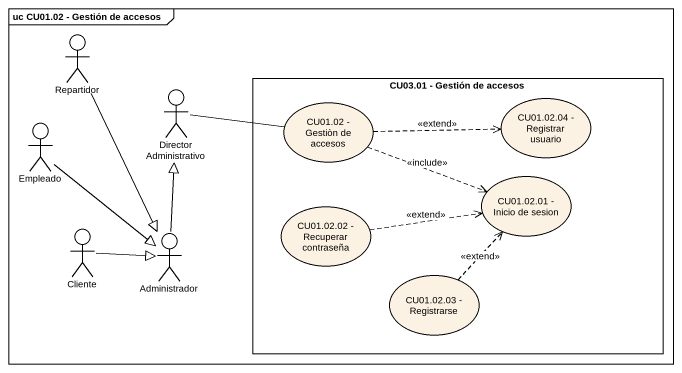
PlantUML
@startuml
mainframe uc CU01.02 - Gestión de accesos
actor Repartidor
rectangle "CU03.01 - Gestión de accesos" as CU03_01_Gestión_de_accesos {
  usecase "CU01.02 - Gestiòn de accesos" as CU01_02_Gestiòn_de_accesos
  usecase "CU01.02.04 - Registrar usuario" as CU01_02_04_Registrar_usuario
  usecase "CU01.02.01 - Inicio de sesion" as CU01_02_01_Inicio_de_sesion
  usecase "CU01.02.02 - Recuperar contraseña" as CU01_02_02_Recuperar
  usecase "CU01.02.03 - Registrarse" as CU01_02_03_Registrarse
}
actor Empleado
actor "Director Administrativo" as Director_Administrativo
actor Cliente
actor Administrador
Repartidor --|> Administrador
Empleado --|> Administrador
CU01_02_Gestiòn_de_accesos -left- Director_Administrativo
CU01_02_Gestiòn_de_accesos .right.> CU01_02_04_Registrar_usuario : <<extend>>
CU01_02_Gestiòn_de_accesos .right.> CU01_02_01_Inicio_de_sesion : <<include>>
Cliente -right-|> Administrador
Administrador -up-|> Director_Administrativo
CU01_02_02_Recuperar .right.> CU01_02_01_Inicio_de_sesion : <<extend>>
CU01_02_03_Registrarse .up.> CU01_02_01_Inicio_de_sesion : <<extend>>
@enduml
